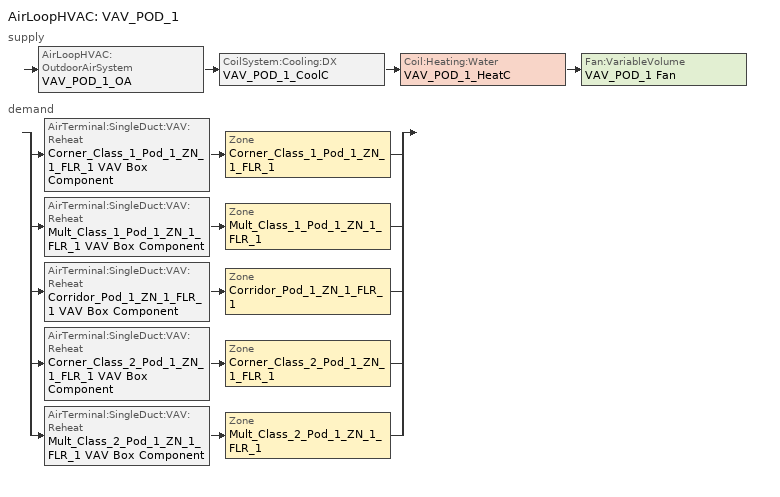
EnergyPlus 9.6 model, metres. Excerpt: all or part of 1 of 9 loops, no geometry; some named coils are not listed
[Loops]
AirLoopHVAC 'VAV_POD_1'
 supply: AirLoopHVAC:OutdoorAirSystem 'VAV_POD_1_OA' > CoilSystem:Cooling:DX 'VAV_POD_1_CoolC' > Coil:Heating:Water 'VAV_POD_1_HeatC' > Fan:VariableVolume 'VAV_POD_1 Fan'
 demand: split
  | AirTerminal:SingleDuct:VAV:Reheat 'Corner_Class_1_Pod_1_ZN_1_FLR_1 VAV Box Component' > Zone 'Corner_Class_1_Pod_1_ZN_1_FLR_1'
  | AirTerminal:SingleDuct:VAV:Reheat 'Mult_Class_1_Pod_1_ZN_1_FLR_1 VAV Box Component' > Zone 'Mult_Class_1_Pod_1_ZN_1_FLR_1'
  | AirTerminal:SingleDuct:VAV:Reheat 'Corridor_Pod_1_ZN_1_FLR_1 VAV Box Component' > Zone 'Corridor_Pod_1_ZN_1_FLR_1'
  | AirTerminal:SingleDuct:VAV:Reheat 'Corner_Class_2_Pod_1_ZN_1_FLR_1 VAV Box Component' > Zone 'Corner_Class_2_Pod_1_ZN_1_FLR_1'
  | AirTerminal:SingleDuct:VAV:Reheat 'Mult_Class_2_Pod_1_ZN_1_FLR_1 VAV Box Component' > Zone 'Mult_Class_2_Pod_1_ZN_1_FLR_1'
[Sizing:Zone] Zone Cooling Design Supply Air Temperature Input Method=SupplyAirTemperature; Zone Cooling Design Supply Air Temperature {C}=12.8; Zone Heating Design Supply Air Temperature Input Method=SupplyAirTemperature; Zone Heating Design Supply Air Temperature {C}=40; Zone Cooling Design Supply Air Humidity Ratio {kgWater/kgDryAir}=0.007; Zone Heating Design Supply Air Humidity Ratio {kgWater/kgDryAir}=0.008; Cooling Design Air Flow Method=DesignDay; Cooling Design Air Flow Rate {m3/s}=0; Cooling Minimum Air Flow {m3/s}=0; Cooling Minimum Air Flow Fraction=0; Heating Design Air Flow Method=DesignDay; Heating Design Air Flow Rate {m3/s}=0; Design Specification Zone Air Distribution Object=VAV_Zone_AirDistribution; Account for Dedicated Outdoor Air System=No; Dedicated Outdoor Air System Control Strategy=NeutralSupplyAir; Dedicated Outdoor Air Low Setpoint Temperature for Design {C}=autosize; Dedicated Outdoor Air High Setpoint Temperature for Design {C}=autosize
Name | Design Specification Outdoor Air Object
Corner_Class_1_Pod_1_ZN_1_FLR_1 | SZ DSOA Corner_Class_1_Pod_1_ZN_1_FLR_1
Mult_Class_1_Pod_1_ZN_1_FLR_1 | SZ DSOA Mult_Class_1_Pod_1_ZN_1_FLR_1
Corridor_Pod_1_ZN_1_FLR_1 | SZ DSOA Corridor_Pod_1_ZN_1_FLR_1
Corner_Class_2_Pod_1_ZN_1_FLR_1 | SZ DSOA Corner_Class_2_Pod_1_ZN_1_FLR_1
Mult_Class_2_Pod_1_ZN_1_FLR_1 | SZ DSOA Mult_Class_2_Pod_1_ZN_1_FLR_1
[DesignSpecification:OutdoorAir]
Name | Outdoor Air Method | Outdoor Air Flow per Zone Floor Area {m3/s-m2} | Outdoor Air Flow per Person {m3/s-person}
SZ DSOA Corner_Class_1_Pod_1_ZN_1_FLR_1; SZ DSOA Mult_Class_1_Pod_1_ZN_1_FLR_1; SZ DSOA Corner_Class_2_Pod_1_ZN_1_FLR_1; SZ DSOA Mult_Class_2_Pod_1_ZN_1_FLR_1 | Flow/Area | 0.00187948
SZ DSOA Corridor_Pod_1_ZN_1_FLR_1 | Flow/Area | 0.000304781
Classroom_OA_Design_Spec | Sum | 0.00060972 | 0.00472
Corridor_OA_Design_Spec | Sum | 0.000304781 | 1e-08
[DesignSpecification:ZoneAirDistribution] Zone Air Distribution Effectiveness in Cooling Mode=1; Zone Air Distribution Effectiveness in Heating Mode=1
Name | Minimum Zone Ventilation Efficiency
VAV_Zone_AirDistribution | 0.6
Pod_Zones_Air_Distribution
[Sizing:System]
VAV_POD_1: Type of Load to Size On=Sensible; Design Outdoor Air Flow Rate {m3/s}=3.17014; Central Heating Maximum System Air Flow Ratio=0.3; Preheat Design Temperature {C}=7; Preheat Design Humidity Ratio {kgWater/kgDryAir}=0.008; Precool Design Temperature {C}=12.8; Precool Design Humidity Ratio {kgWater/kgDryAir}=0.008; Central Cooling Design Supply Air Temperature {C}=12.8; Central Heating Design Supply Air Temperature {C}=12.8; Type of Zone Sum to Use=Coincident; 100% Outdoor Air in Cooling=No; 100% Outdoor Air in Heating=No; Central Cooling Design Supply Air Humidity Ratio {kgWater/kgDryAir}=0.007; Central Heating Design Supply Air Humidity Ratio {kgWater/kgDryAir}=0.008; Cooling Supply Air Flow Rate Method=DesignDay; Cooling Supply Air Flow Rate {m3/s}=0; Heating Supply Air Flow Rate Method=DesignDay; Heating Supply Air Flow Rate {m3/s}=0; System Outdoor Air Method=ZoneSum
[ZoneControl:Thermostat] Control Type Schedule=Dual Zone Control Type Sched
Name | Zone or ZoneList | Control 1
Corner_Class_1_Pod_1_ZN_1_FLR_1 Thermostat | Corner_Class_1_Pod_1_ZN_1_FLR_1 | Corner_Class_1_Pod_1_ZN_1_FLR_1 DualSPSched
Mult_Class_1_Pod_1_ZN_1_FLR_1 Thermostat | Mult_Class_1_Pod_1_ZN_1_FLR_1 | Mult_Class_1_Pod_1_ZN_1_FLR_1 DualSPSched
Corridor_Pod_1_ZN_1_FLR_1 Thermostat | Corridor_Pod_1_ZN_1_FLR_1 | Corridor_Pod_1_ZN_1_FLR_1 DualSPSched
Corner_Class_2_Pod_1_ZN_1_FLR_1 Thermostat | Corner_Class_2_Pod_1_ZN_1_FLR_1 | Corner_Class_2_Pod_1_ZN_1_FLR_1 DualSPSched
Mult_Class_2_Pod_1_ZN_1_FLR_1 Thermostat | Mult_Class_2_Pod_1_ZN_1_FLR_1 | Mult_Class_2_Pod_1_ZN_1_FLR_1 DualSPSched
[ThermostatSetpoint:DualSetpoint] Heating Setpoint Temperature Schedule=HTGSETP_SCH_YES_OPTIMUM; Cooling Setpoint Temperature Schedule=CLGSETP_SCH_YES_OPTIMUM
Corner_Class_1_Pod_1_ZN_1_FLR_1 DualSPSched; Mult_Class_1_Pod_1_ZN_1_FLR_1 DualSPSched; Corridor_Pod_1_ZN_1_FLR_1 DualSPSched; Corner_Class_2_Pod_1_ZN_1_FLR_1 DualSPSched; Mult_Class_2_Pod_1_ZN_1_FLR_1 DualSPSched
[AirTerminal:SingleDuct:VAV:Reheat] Availability Schedule=ALWAYS_ON; Maximum Air Flow Rate {m3/s}=AUTOSIZE; Zone Minimum Air Flow Input Method=Constant; Constant Minimum Air Flow Fraction=0.985; Maximum Hot Water or Steam Flow Rate {m3/s}=AUTOSIZE; Minimum Hot Water or Steam Flow Rate {m3/s}=0; Convergence Tolerance=0.001; Damper Heating Action=ReverseWithLimits; Maximum Flow Fraction During Reheat=0.5; Maximum Reheat Air Temperature {C}=40
Name | Reheat Coil
Corner_Class_1_Pod_1_ZN_1_FLR_1 VAV Box Component | Corner_Class_1_Pod_1_ZN_1_FLR_1 VAV Box Reheat Coil
Mult_Class_1_Pod_1_ZN_1_FLR_1 VAV Box Component | Mult_Class_1_Pod_1_ZN_1_FLR_1 VAV Box Reheat Coil
Corridor_Pod_1_ZN_1_FLR_1 VAV Box Component | Corridor_Pod_1_ZN_1_FLR_1 VAV Box Reheat Coil
Corner_Class_2_Pod_1_ZN_1_FLR_1 VAV Box Component | Corner_Class_2_Pod_1_ZN_1_FLR_1 VAV Box Reheat Coil
Mult_Class_2_Pod_1_ZN_1_FLR_1 VAV Box Component | Mult_Class_2_Pod_1_ZN_1_FLR_1 VAV Box Reheat Coil
[Zone equipment]
Corner_Class_1_Pod_1_ZN_1_FLR_1: Corner_Class_1_Pod_1_ZN_1_FLR_1 VAV Box Component
Mult_Class_1_Pod_1_ZN_1_FLR_1: Mult_Class_1_Pod_1_ZN_1_FLR_1 VAV Box Component
Corridor_Pod_1_ZN_1_FLR_1: Corridor_Pod_1_ZN_1_FLR_1 VAV Box Component
Corner_Class_2_Pod_1_ZN_1_FLR_1: Corner_Class_2_Pod_1_ZN_1_FLR_1 VAV Box Component
Mult_Class_2_Pod_1_ZN_1_FLR_1: Mult_Class_2_Pod_1_ZN_1_FLR_1 VAV Box Component
[Fan:VariableVolume]
VAV_POD_1 Fan: Availability Schedule=HVACOperationSchd; Fan Total Efficiency=0.59605; Pressure Rise {Pa}=1389.42; Maximum Flow Rate {m3/s}=AUTOSIZE; Fan Power Minimum Flow Rate Input Method=Fraction; Fan Power Minimum Flow Fraction=0.25; Motor Efficiency=0.917; Motor In Airstream Fraction=1; Fan Power Coefficient 1=0.0408; Fan Power Coefficient 2=0.088; Fan Power Coefficient 3=-0.0729; Fan Power Coefficient 4=0.9437; Fan Power Coefficient 5=0
[Coil:Cooling:DX:TwoSpeed]
VAV_POD_1_CoolC DXCoil: Availability Schedule=ALWAYS_ON; High Speed Gross Rated Total Cooling Capacity {W}=AUTOSIZE; High Speed Rated Sensible Heat Ratio=AUTOSIZE; High Speed Gross Rated Cooling COP {W/W}=3.39929; High Speed Rated Air Flow Rate {m3/s}=AUTOSIZE; Total Cooling Capacity Function of Temperature Curve=VAV_POD_1_CoolCLennoxStandard10Ton_TGA120S2B_CapFT; Total Cooling Capacity Function of Flow Fraction Curve=VAV_POD_1_CoolCLennoxStandard10Ton_TGA120S2B_CapFF; Energy Input Ratio Function of Temperature Curve=VAV_POD_1_CoolCLennoxStandard10Ton_TGA120S2B_EIRFT; Energy Input Ratio Function of Flow Fraction Curve=VAV_POD_1_CoolCLennoxStandard10Ton_TGA120S2B_EIRFFF; Part Load Fraction Correlation Curve=VAV_POD_1_CoolCLennoxStandard10Ton_TGA120S2B_PLR; Low Speed Gross Rated Total Cooling Capacity {W}=AUTOSIZE; Low Speed Gross Rated Sensible Heat Ratio=AUTOSIZE; Low Speed Gross Rated Cooling COP {W/W}=3.39929; Low Speed Rated Air Flow Rate {m3/s}=AUTOSIZE; Low Speed Total Cooling Capacity Function of Temperature Curve=VAV_POD_1_CoolCLennoxStandard10Ton_TGA120S2B_CapFT; Low Speed Energy Input Ratio Function of Temperature Curve=VAV_POD_1_CoolCLennoxStandard10Ton_TGA120S2B_EIRFT
[Coil:Heating:Water]
VAV_POD_1_HeatC: Availability Schedule=ALWAYS_ON; U-Factor Times Area Value {W/K}=AUTOSIZE; Maximum Water Flow Rate {m3/s}=AUTOSIZE; Performance Input Method=UFactorTimesAreaAndDesignWaterFlowRate; Rated Capacity {W}=AUTOSIZE; Rated Inlet Water Temperature {C}=82.2; Rated Inlet Air Temperature {C}=12.8; Rated Outlet Water Temperature {C}=71.1; Rated Outlet Air Temperature {C}=40
[CoilSystem:Cooling:DX]
VAV_POD_1_CoolC: Availability Schedule=ALWAYS_ON; Cooling Coil=VAV_POD_1_CoolC DXCoil
[Controller:WaterCoil]
VAV_POD_1_HeatC_Controller: Control Variable=Temperature; Action=Normal; Actuator Variable=Flow; Controller Convergence Tolerance {deltaC}=0.0001; Maximum Actuated Flow {m3/s}=AUTOSIZE; Minimum Actuated Flow {m3/s}=0
[Controller:OutdoorAir]
VAV_POD_1_OA_Controller: Minimum Outdoor Air Flow Rate {m3/s}=0; Maximum Outdoor Air Flow Rate {m3/s}=AUTOSIZE; Economizer Control Type=DifferentialDryBulb; Economizer Control Action Type=ModulateFlow; Lockout Type=LockoutWithHeating; Minimum Limit Type=FixedMinimum; Minimum Outdoor Air Schedule=MinOA_MotorizedDamper_Sched; Mechanical Ventilation Controller=VAV_POD_1_DCV
[AirLoopHVAC]
VAV_POD_1: Design Supply Air Flow Rate {m3/s}=AUTOSIZE
[SetpointManager:OutdoorAirReset]
VAV_POD_1 SAT setpoint: Control Variable=Temperature; Setpoint at Outdoor Low Temperature {C}=15.6; Outdoor Low Temperature {C}=10; Setpoint at Outdoor High Temperature {C}=12.8; Outdoor High Temperature {C}=21.1; Setpoint Node or NodeList=VAV_POD_1 Supply Equipment Outlet Node
[SetpointManager:MixedAir] Control Variable=Temperature
Name | Setpoint Node or NodeList
VAV_POD_1_CoolC SAT Manager | VAV_POD_1_CoolC-VAV_POD_1_HeatCNode
VAV_POD_1_HeatC SAT Manager | VAV_POD_1_HeatC-VAV_POD_1 FanNode
VAV_POD_1_OAMixed Air Temp Manager | VAV_POD_1_OA-VAV_POD_1_CoolCNode
[Controller:MechanicalVentilation]
VAV_POD_1_DCV: Availability Schedule=MinOA_MotorizedDamper_Sched; Demand Controlled Ventilation=Yes; System Outdoor Air Method=Standard62.1VentilationRateProcedure; Zone or ZoneList 1=Corner_Class_1_Pod_1_ZN_1_FLR_1; Design Specification Outdoor Air Object Name 1=Classroom_OA_Design_Spec; Design Specification Zone Air Distribution Object Name 1=Pod_Zones_Air_Distribution; Zone or ZoneList 2=Mult_Class_1_Pod_1_ZN_1_FLR_1; Design Specification Outdoor Air Object Name 2=Classroom_OA_Design_Spec; Design Specification Zone Air Distribution Object Name 2=Pod_Zones_Air_Distribution; Zone or ZoneList 3=Corridor_Pod_1_ZN_1_FLR_1; Design Specification Outdoor Air Object Name 3=Corridor_OA_Design_Spec; Design Specification Zone Air Distribution Object Name 3=Pod_Zones_Air_Distribution; Zone or ZoneList 4=Corner_Class_2_Pod_1_ZN_1_FLR_1; Design Specification Outdoor Air Object Name 4=Classroom_OA_Design_Spec; Design Specification Zone Air Distribution Object Name 4=Pod_Zones_Air_Distribution; Zone or ZoneList 5=Mult_Class_2_Pod_1_ZN_1_FLR_1; Design Specification Outdoor Air Object Name 5=Classroom_OA_Design_Spec; Design Specification Zone Air Distribution Object Name 5=Pod_Zones_Air_Distribution
[EnergyManagementSystem:Sensor]
Name | Output:Variable or Output:Meter Index Key | Output:Variable or Output:Meter
cCL1_Pod_1_ZN_1_FLR_1_LSr | Corner_Class_1_Pod_1_ZN_1_FLR_1 | Zone Lights Electricity Rate
cCL1_Pod_1_ZN_1_FLR_1_OSr; cPOD1_ZN_1_FLR_1_OSr; cPOD2_ZN_1_FLR_1_OSr; cPOD3_ZN_1_FLR_1_OSr; Main_Corridor_ZN_1_FLR_1_OSr; Lobby_ZN_1_FLR_1_OSr; Mech_ZN_1_FLR_1_OSr; Bath_ZN_1_FLR_1_OSr | Corner_Class_1_Pod_1_ZN_1_FLR_1 | People Occupant Count
mCl1_Pod_1_ZN_1_FLR_1_LSr | Mult_Class_1_Pod_1_ZN_1_FLR_1 | Zone Lights Electricity Rate
mCl1_Pod_1_ZN_1_FLR_1_OSr | Mult_Class_1_Pod_1_ZN_1_FLR_1 | People Occupant Count
cPOD1_ZN_1_FLR_1_LSr | Corridor_Pod_1_ZN_1_FLR_1 | Zone Lights Electricity Rate
cCL2_Pod_1_ZN_1_FLR_1_LSr | Corner_Class_2_Pod_1_ZN_1_FLR_1 | Zone Lights Electricity Rate
cCL2_Pod_1_ZN_1_FLR_1_OSr | Corner_Class_2_Pod_1_ZN_1_FLR_1 | People Occupant Count
mCl2_Pod_1_ZN_1_FLR_1_LSr | Mult_Class_2_Pod_1_ZN_1_FLR_1 | Zone Lights Electricity Rate
mCl2_Pod_1_ZN_1_FLR_1_OSr | Mult_Class_2_Pod_1_ZN_1_FLR_1 | People Occupant Count
[EnergyManagementSystem:InternalVariable] Internal Data Type=Zone Floor Area
Name | Internal Data Index Key
cCL1_Pod_1_ZN_1_FLR_1_Area | Corner_Class_1_Pod_1_ZN_1_FLR_1
mCl1_Pod_1_ZN_1_FLR_1_Area | Mult_Class_1_Pod_1_ZN_1_FLR_1
cPOD1_ZN_1_FLR_1_Area | Corridor_Pod_1_ZN_1_FLR_1
cCL2_Pod_1_ZN_1_FLR_1_Area | Corner_Class_2_Pod_1_ZN_1_FLR_1
mCl2_Pod_1_ZN_1_FLR_1_Area | Mult_Class_2_Pod_1_ZN_1_FLR_1
[Schedule:Compact]
ALWAYS_ON: Through: 12/31, For: AllDays, Until: 24:00, 1
Dual Zone Control Type Sched: Through: 12/31, For: AllDays, Until: 24:00, 4
HVACOperationSchd: Through: 12/31, For: Weekdays SummerDesignDay WinterDesignDay, Until: 07:00, 0, Until: 21:00, 1, Until: 24:00, 0, For: WeekEnds Holidays AllOtherDays, Until: 24:00, 0
HTGSETP_SCH_YES_OPTIMUM: Through: 12/31, For: SummerDesignDay, Until: 24:00, 15.6, For: WinterDesignDay, Until: 24:00, 21, For: Weekdays, Until: 06:00, 15.6, Until: 07:00, 17.8, Until: 08:00, 20, Until: 21:00, 21, Until: 24:00, 15.6, For: WeekEnds Holidays AllOtherDays, Until: 24:00, 15.6
CLGSETP_SCH_YES_OPTIMUM: Through: 12/31, For: SummerDesignDay, Until: 24:00, 24, For: WinterDesignDay, Until: 24:00, 26.7, For: Weekdays, Until: 06:00, 26.7, Until: 07:00, 25.6, Until: 08:00, 25, Until: 21:00, 24, Until: 24:00, 26.7, For: WeekEnds Holidays AllOtherDays, Until: 24:00, 26.7
MinOA_MotorizedDamper_Sched: Through: 12/31, For: Weekdays SummerDesignDay WinterDesignDay, Until: 08:00, 0, Until: 21:00, 1, Until: 24:00, 0, For: WeekEnds Holidays AllOtherDays, Until: 24:00, 0
[Curve:Quadratic]
Name | Coefficient1 Constant | Coefficient2 x | Coefficient3 x**2 | Minimum Value of x | Maximum Value of x
VAV_POD_1_CoolCLennoxStandard10Ton_TGA120S2B_CapFF | 0.77136 | 0.34053 | -0.11088 | 0.75918 | 1.13877
VAV_POD_1_CoolCLennoxStandard10Ton_TGA120S2B_EIRFFF | 1.2055 | -0.32953 | 0.12308 | 0.75918 | 1.13877
VAV_POD_1_CoolCLennoxStandard10Ton_TGA120S2B_PLR | 0.771 | 0.229 | 0 | 0 | 1
[Curve:Biquadratic] Minimum Value of x=17; Maximum Value of x=22; Minimum Value of y=29; Maximum Value of y=46
Name | Coefficient1 Constant | Coefficient2 x | Coefficient3 x**2 | Coefficient4 y | Coefficient5 y**2 | Coefficient6 x*y
VAV_POD_1_CoolCLennoxStandard10Ton_TGA120S2B_CapFT | 0.42415 | 0.04426 | -0.00042 | 0.00333 | -0.00008 | -0.00021
VAV_POD_1_CoolCLennoxStandard10Ton_TGA120S2B_EIRFT | 1.23649 | -0.02431 | 0.00057 | -0.01434 | 0.00063 | -0.00038
